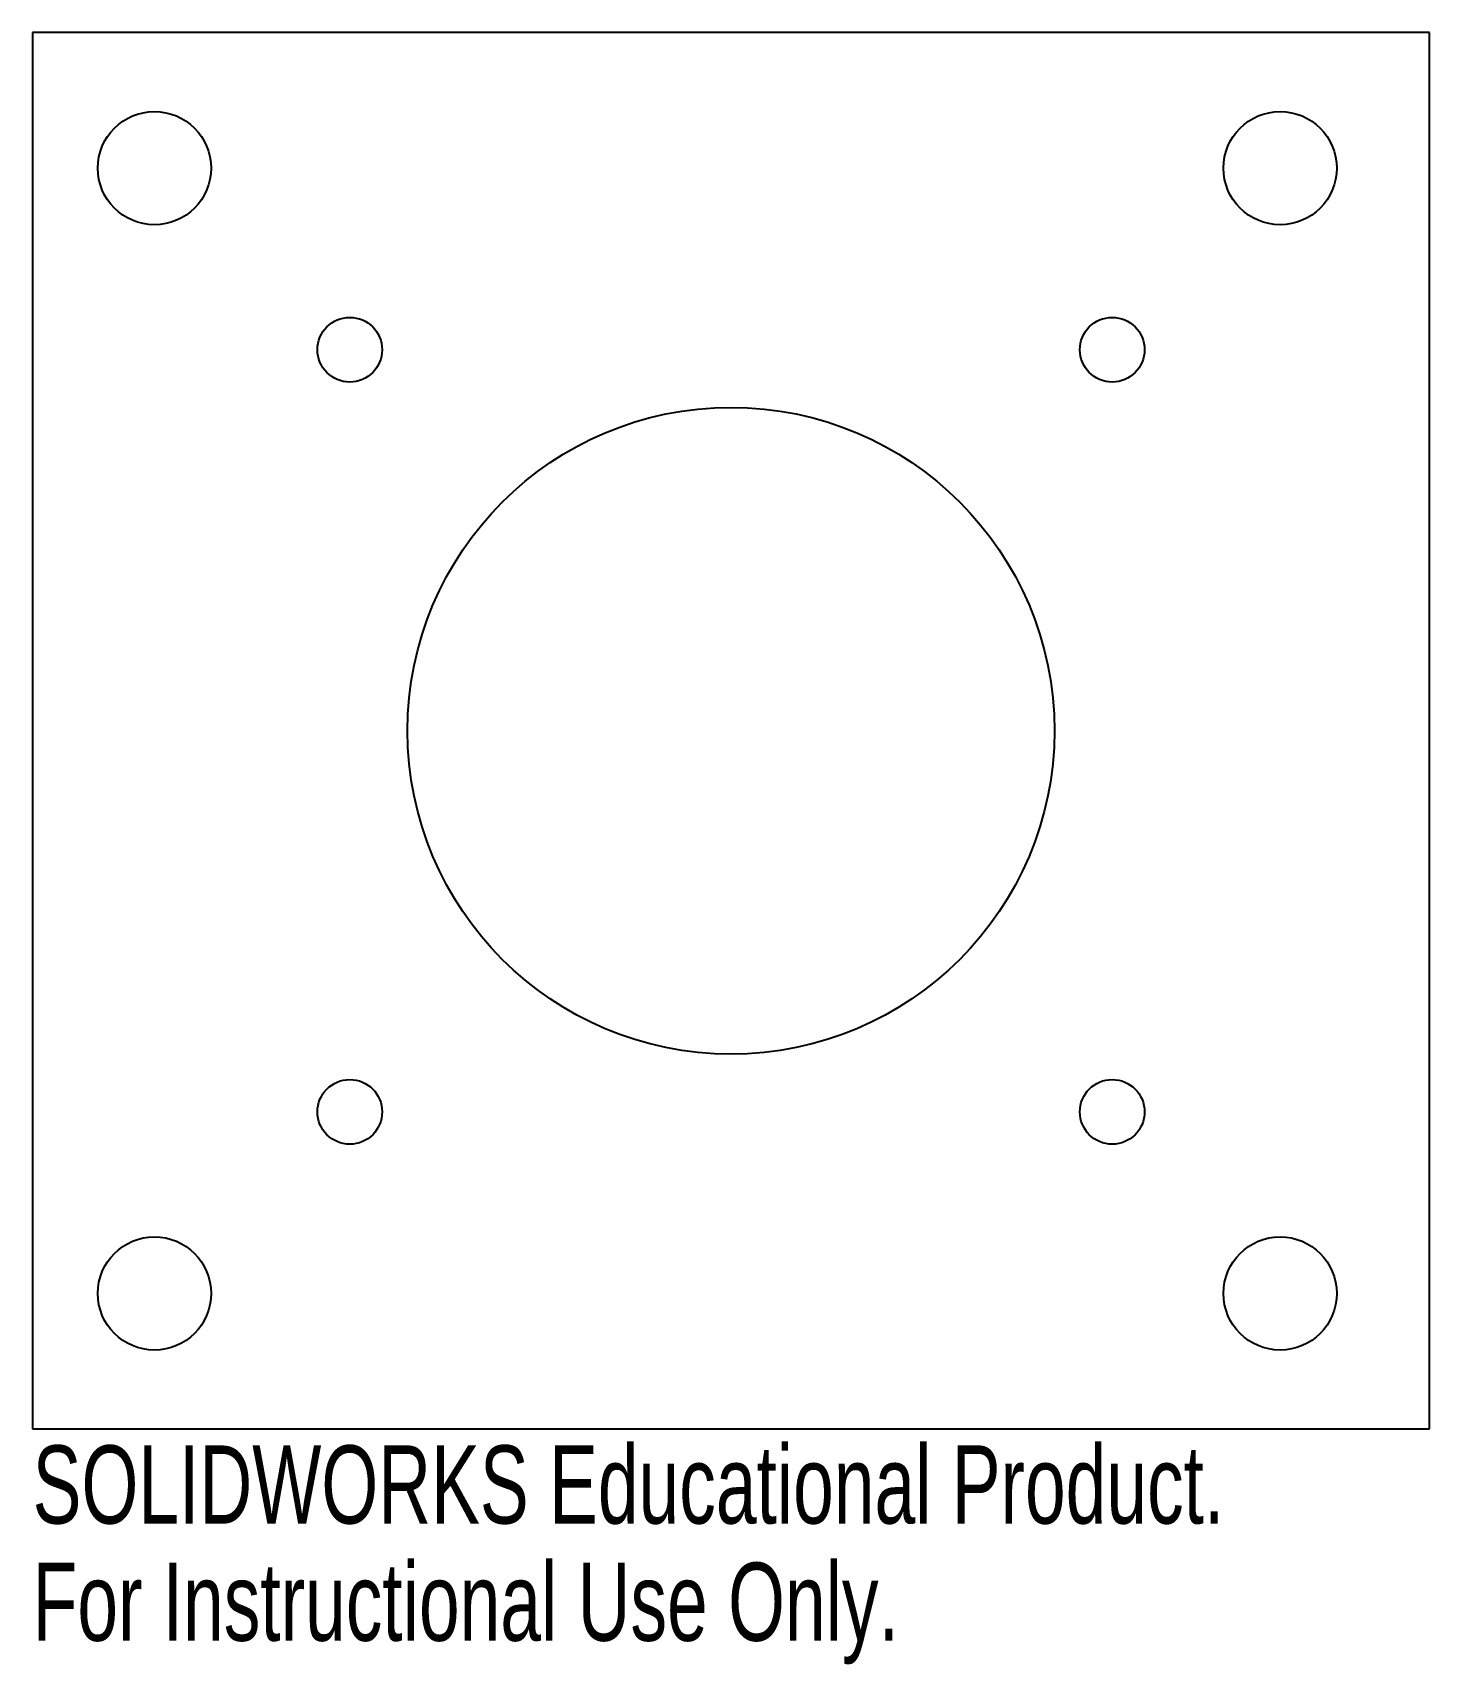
# Model space of a CAD drawing. Header units: millimetres. Extents: x 0 to 86, y -15 to 86.
import ezdxf

# ---------------------------------------------------------------- set-up
doc = ezdxf.new("R2010")
doc.units = ezdxf.units.MM
doc.styles.add('SLDTEXTSTYLE0', font='TXT', dxfattribs={"width": 0.7})

msp = doc.modelspace()

# ---------------------------------------------------------------- linework, layer by layer
at = {"color": 7, "linetype": 'Continuous', "lineweight": 25}
for p, q in [((86.36, 86.36), (0, 86.36)), ((0, 86.36), (0, 0)), ((86.36, 0), (86.36, 86.36)), ((0, 0), (86.36, 0))]:
    msp.add_line(p, q, dxfattribs=at)
for centre, radius in [((7.53, 77.98), 3.5), ((77.13, 77.98), 3.5), ((19.61, 66.75), 2), ((66.75, 66.75), 2), ((43.18, 43.18), 20), ((19.61, 19.61), 2), ((66.75, 19.61), 2), ((7.53, 8.38), 3.5), ((77.13, 8.38), 3.5)]:
    msp.add_circle(centre, radius, dxfattribs=at)

# ---------------------------------------------------------------- texts
at = {"color": 7, "linetype": 'Continuous', "char_height": 4.8336, "attachment_point": 1, "style": 'SLDTEXTSTYLE0'}
for s, insert in [('SOLIDWORKS Educational Product.', (0, -1.02)), ('For Instructional Use Only.', (0, -8.27))]:
    msp.add_mtext(s, dxfattribs=dict(at, insert=insert))

doc.saveas('drawing.dxf')
